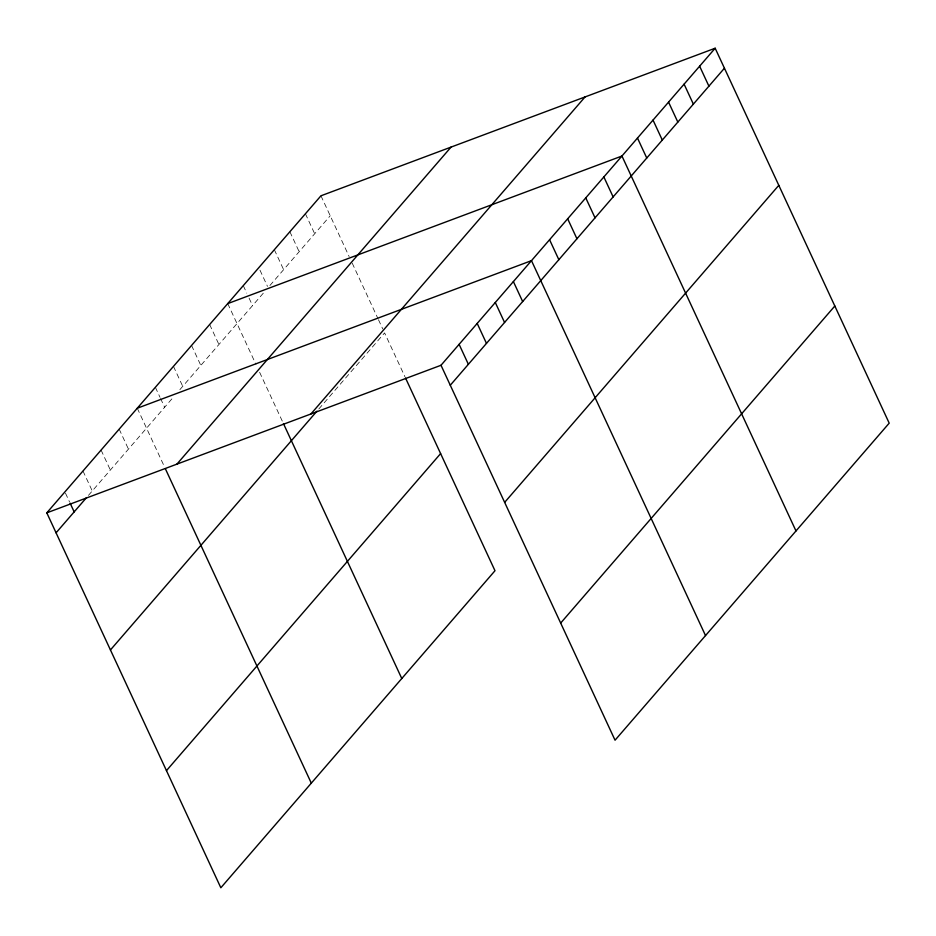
<?xml version="1.0" encoding="UTF-8"?>
<svg xmlns="http://www.w3.org/2000/svg" width="936" height="936" viewBox="0 0 936 936"><rect width="100%" height="100%" fill="white"/><g stroke="black" fill="none" stroke-linecap="round" stroke-linejoin="round"><path stroke-width="0.7" stroke-dasharray="4.68 3.51" d="M88.452 495.378L174.154 396.256M179.876 389.645L265.344 290.803M269.907 285.527L330.221 215.771M318.802 408.997L384.591 332.912L404.914 376.67M320.954 195.799L349.163 256.569M352.217 263.156L377.875 318.427M378.483 319.749L382.765 328.957M305.417 213.771L314.683 233.743M289.879 231.73L299.146 251.702M274.342 249.701L283.62 269.673M259.974 270.165L267.497 286.393M243.278 285.632L246.753 293.12M249.07 298.116L252.544 305.604M227.74 303.603L255.949 364.373M259.611 372.259L282.824 422.276M209.652 324.523L218.919 344.495M191.552 345.454L200.819 365.414M173.464 366.374L182.731 386.346M155.364 387.305L159.998 397.285M160.582 398.537L164.631 407.265M137.276 408.225L164.256 466.362M119.176 429.144L128.443 449.116M101.088 450.076L110.354 470.047M82.988 470.995L92.254 490.967M65.473 493.178L69.533 501.907"/><path stroke-width="1.4" d="M405.522 378.004L494.992 570.726L220.837 887.773L46.8 512.846L320.954 195.799L715.162 48.227L889.2 423.154L615.046 740.2L441.008 365.274L715.162 48.227M56.066 532.818L86.545 497.578M176.892 464.151L451.047 147.104M310.928 413.969L585.07 96.923M110.436 649.958L316.965 411.115M450.286 385.234L724.441 68.199M166.456 770.644L440.61 453.597M504.656 502.375L778.81 185.328M560.676 623.06L834.83 306.014M227.74 303.603L621.949 156.019L795.986 530.946M137.276 408.225L531.484 260.653L705.522 635.567M46.8 512.846L441.008 365.274M699.625 66.187L708.903 86.159M684.099 84.158L693.365 104.13M668.561 102.129L677.828 122.089M653.024 120.089L662.29 140.061M637.486 138.06L646.753 158.02M603.86 176.951L613.127 196.911M585.76 197.87L595.039 217.842M567.672 218.802L576.939 238.762M549.572 239.721L558.85 259.693M513.384 281.572L522.662 301.544M495.296 302.492L504.562 322.464M477.196 323.423L486.474 343.395M459.108 344.343L468.374 364.315M283.444 423.599L401.778 678.518M165.473 468.995L311.302 783.151M70.106 503.159L74.166 511.898"/></g></svg>
